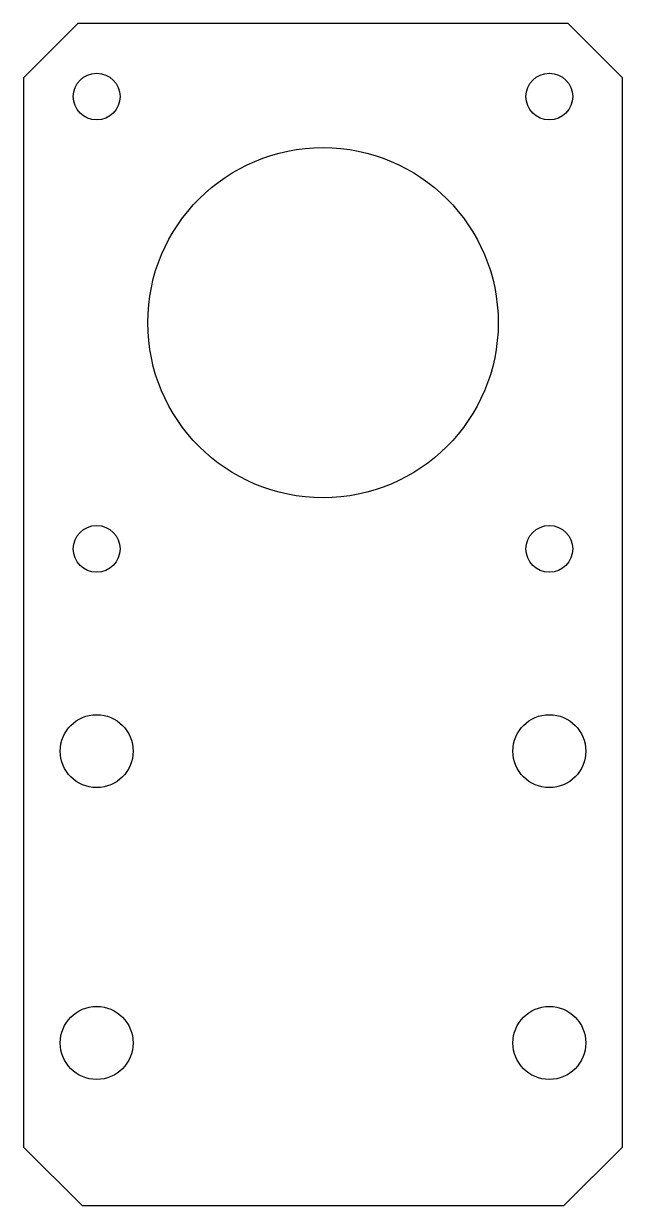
# Model space of a CAD drawing. Header units: millimetres. Extents: x 460.1 to 501.1, y 21.8 to 102.8.
import ezdxf

# ---------------------------------------------------------------- set-up
doc = ezdxf.new("R2010")
doc.units = ezdxf.units.MM
doc.layers.get('0').update_dxf_attribs({"linetype": 'CONTINUOUS'})

msp = doc.modelspace()

# ---------------------------------------------------------------- linework, layer by layer
msp.add_lwpolyline([(497.144, 21.843), (501.144, 25.843), (501.144, 99.136), (497.437, 102.843), (463.851, 102.843), (460.144, 99.136), (460.144, 25.843), (464.144, 21.843)], close=True)
for centre, radius in [((465.144, 97.843, 0), 1.6), ((496.144, 97.843, 0), 1.6), ((480.644, 82.343, 0), 12), ((465.144, 66.843, 0), 1.6), ((496.144, 66.843, 0), 1.6), ((465.144, 52.976, 0), 2.5), ((496.144, 52.976, 0), 2.5), ((465.144, 32.976, 0), 2.5), ((496.144, 32.976, 0), 2.5)]:
    msp.add_circle(centre, radius)

doc.saveas('drawing.dxf')
